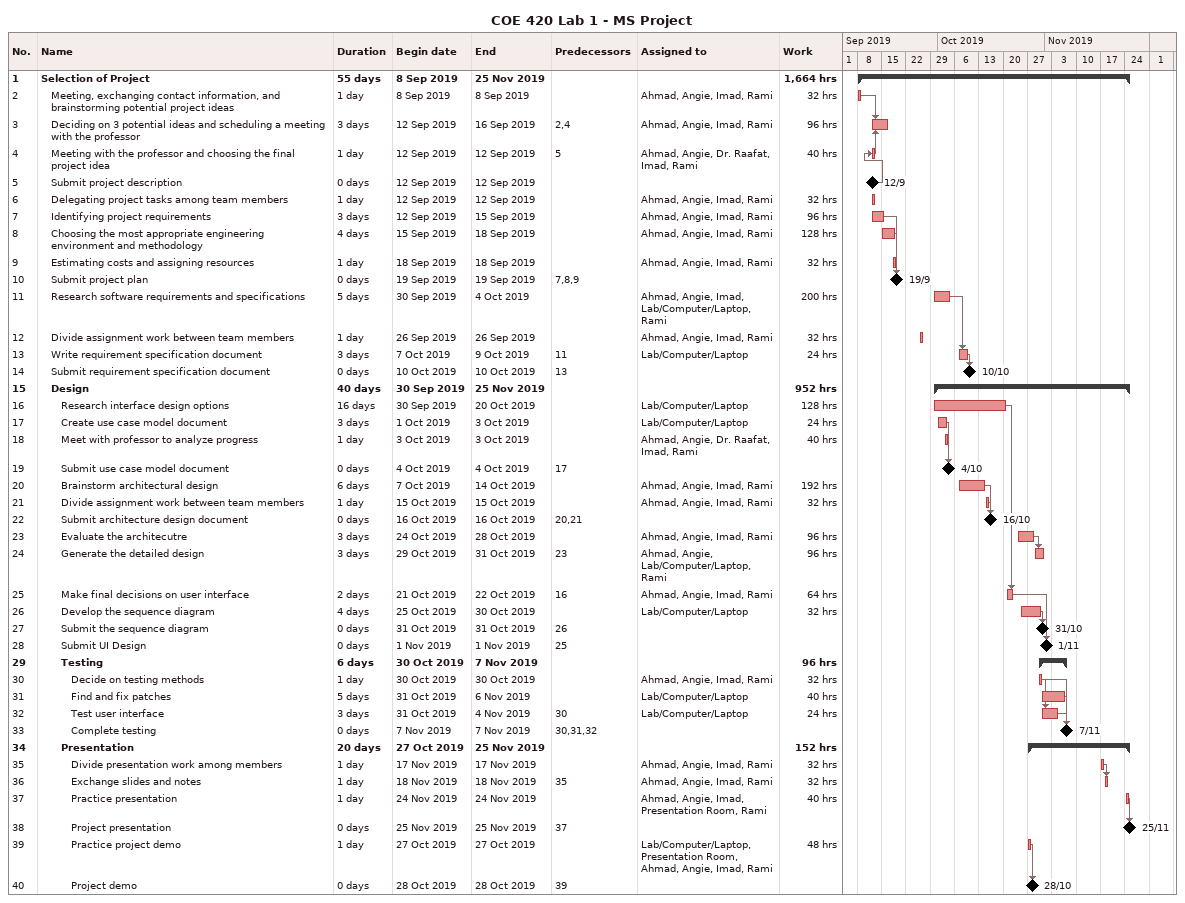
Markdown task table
COE 420 Lab 1 - MS Project

| ID | Level | Task | Duration | Start | Finish | Predecessors | Resources | Work (h) |
|---|---|---|---|---|---|---|---|---|
| 1 | 1 | **Selection of Project** | 55d | 2019-09-08 | 2019-11-25 |  |  | 1664 |
| 2 | 2 | Meeting, exchanging contact information, and brainstorming potential project ideas | 1d | 2019-09-08 | 2019-09-08 |  | Ahmad, Angie, Imad, Rami | 32 |
| 3 | 2 | Deciding on 3 potential ideas and scheduling a meeting with the professor | 3d | 2019-09-12 | 2019-09-16 | 2, 4 | Ahmad, Angie, Imad, Rami | 96 |
| 4 | 2 | Meeting with the professor and choosing the final project idea | 1d | 2019-09-12 | 2019-09-12 | 5 | Ahmad, Angie, Dr. Raafat, Imad, Rami | 40 |
| 5 | 2 | Submit project description | 0d | 2019-09-12 | 2019-09-12 |  |  |  |
| 6 | 2 | Delegating project tasks among team members | 1d | 2019-09-12 | 2019-09-12 |  | Ahmad, Angie, Imad, Rami | 32 |
| 7 | 2 | Identifying project requirements | 3d | 2019-09-12 | 2019-09-15 |  | Ahmad, Angie, Imad, Rami | 96 |
| 8 | 2 | Choosing the most appropriate engineering environment and methodology | 4d | 2019-09-15 | 2019-09-18 |  | Ahmad, Angie, Imad, Rami | 128 |
| 9 | 2 | Estimating costs and assigning resources | 1d | 2019-09-18 | 2019-09-18 |  | Ahmad, Angie, Imad, Rami | 32 |
| 10 | 2 | Submit project plan | 0d | 2019-09-19 | 2019-09-19 | 7, 8, 9 |  |  |
| 11 | 2 | Research software requirements and specifications | 5d | 2019-09-30 | 2019-10-04 |  | Ahmad, Angie, Imad, Lab/Computer/Laptop, Rami | 200 |
| 12 | 2 | Divide assignment work between team members | 1d | 2019-09-26 | 2019-09-26 |  | Ahmad, Angie, Imad, Rami | 32 |
| 13 | 2 | Write requirement specification document | 3d | 2019-10-07 | 2019-10-09 | 11 | Lab/Computer/Laptop | 24 |
| 14 | 2 | Submit requirement specification document | 0d | 2019-10-10 | 2019-10-10 | 13 |  |  |
| 15 | 2 | **Design** | 40d | 2019-09-30 | 2019-11-25 |  |  | 952 |
| 16 | 3 | Research interface design options | 16d | 2019-09-30 | 2019-10-20 |  | Lab/Computer/Laptop | 128 |
| 17 | 3 | Create use case model document | 3d | 2019-10-01 | 2019-10-03 |  | Lab/Computer/Laptop | 24 |
| 18 | 3 | Meet with professor to analyze progress | 1d | 2019-10-03 | 2019-10-03 |  | Ahmad, Angie, Dr. Raafat, Imad, Rami | 40 |
| 19 | 3 | Submit use case model document | 0d | 2019-10-04 | 2019-10-04 | 17 |  |  |
| 20 | 3 | Brainstorm architectural design | 6d | 2019-10-07 | 2019-10-14 |  | Ahmad, Angie, Imad, Rami | 192 |
| 21 | 3 | Divide assignment work between team members | 1d | 2019-10-15 | 2019-10-15 |  | Ahmad, Angie, Imad, Rami | 32 |
| 22 | 3 | Submit architecture design document | 0d | 2019-10-16 | 2019-10-16 | 20, 21 |  |  |
| 23 | 3 | Evaluate the architecutre | 3d | 2019-10-24 | 2019-10-28 |  | Ahmad, Angie, Imad, Rami | 96 |
| 24 | 3 | Generate the detailed design | 3d | 2019-10-29 | 2019-10-31 | 23 | Ahmad, Angie, Lab/Computer/Laptop, Rami | 96 |
| 25 | 3 | Make final decisions on user interface | 2d | 2019-10-21 | 2019-10-22 | 16 | Ahmad, Angie, Imad, Rami | 64 |
| 26 | 3 | Develop the sequence diagram | 4d | 2019-10-25 | 2019-10-30 |  | Lab/Computer/Laptop | 32 |
| 27 | 3 | Submit the sequence diagram | 0d | 2019-10-31 | 2019-10-31 | 26 |  |  |
| 28 | 3 | Submit UI Design | 0d | 2019-11-01 | 2019-11-01 | 25 |  |  |
| 29 | 3 | **Testing** | 6d | 2019-10-30 | 2019-11-07 |  |  | 96 |
| 30 | 4 | Decide on testing methods | 1d | 2019-10-30 | 2019-10-30 |  | Ahmad, Angie, Imad, Rami | 32 |
| 31 | 4 | Find and fix patches | 5d | 2019-10-31 | 2019-11-06 |  | Lab/Computer/Laptop | 40 |
| 32 | 4 | Test user interface | 3d | 2019-10-31 | 2019-11-04 | 30 | Lab/Computer/Laptop | 24 |
| 33 | 4 | Complete testing | 0d | 2019-11-07 | 2019-11-07 | 30, 31, 32 |  |  |
| 34 | 3 | **Presentation** | 20d | 2019-10-27 | 2019-11-25 |  |  | 152 |
| 35 | 4 | Divide presentation work among members | 1d | 2019-11-17 | 2019-11-17 |  | Ahmad, Angie, Imad, Rami | 32 |
| 36 | 4 | Exchange slides and notes | 1d | 2019-11-18 | 2019-11-18 | 35 | Ahmad, Angie, Imad, Rami | 32 |
| 37 | 4 | Practice presentation | 1d | 2019-11-24 | 2019-11-24 |  | Ahmad, Angie, Imad, Presentation Room, Rami | 40 |
| 38 | 4 | Project presentation | 0d | 2019-11-25 | 2019-11-25 | 37 |  |  |
| 39 | 4 | Practice project demo | 1d | 2019-10-27 | 2019-10-27 |  | Lab/Computer/Laptop, Presentation Room, Ahmad, Angie, Imad, Rami | 48 |
| 40 | 4 | Project demo | 0d | 2019-10-28 | 2019-10-28 | 39 |  |  |
